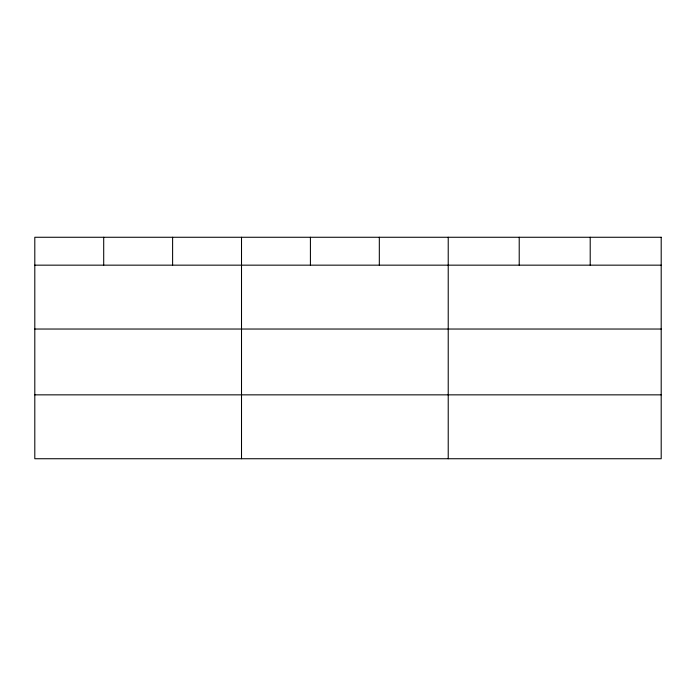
<?xml version="1.0" encoding="UTF-8"?>
<svg xmlns="http://www.w3.org/2000/svg" width="696" height="696" viewBox="0 0 696 696"><rect width="100%" height="100%" fill="white"/><g stroke="black" fill="none" stroke-linecap="round" stroke-linejoin="round"><path stroke-width="1.04" d="M34.8 265.159L661.2 265.159M34.8 329.034L661.2 329.034M34.8 394.85L661.2 394.85M590.208 237.266L590.208 265.159M519.216 237.266L519.216 265.159M448.224 237.266L448.224 458.734M379.32 237.266L379.32 265.159M310.416 237.266L310.416 265.159M241.512 237.266L241.512 458.734M172.608 237.266L172.608 265.159M103.704 237.266L103.704 265.159M661.2 237.266L34.8 237.266L34.8 458.734L661.2 458.734L661.2 237.266"/></g></svg>
